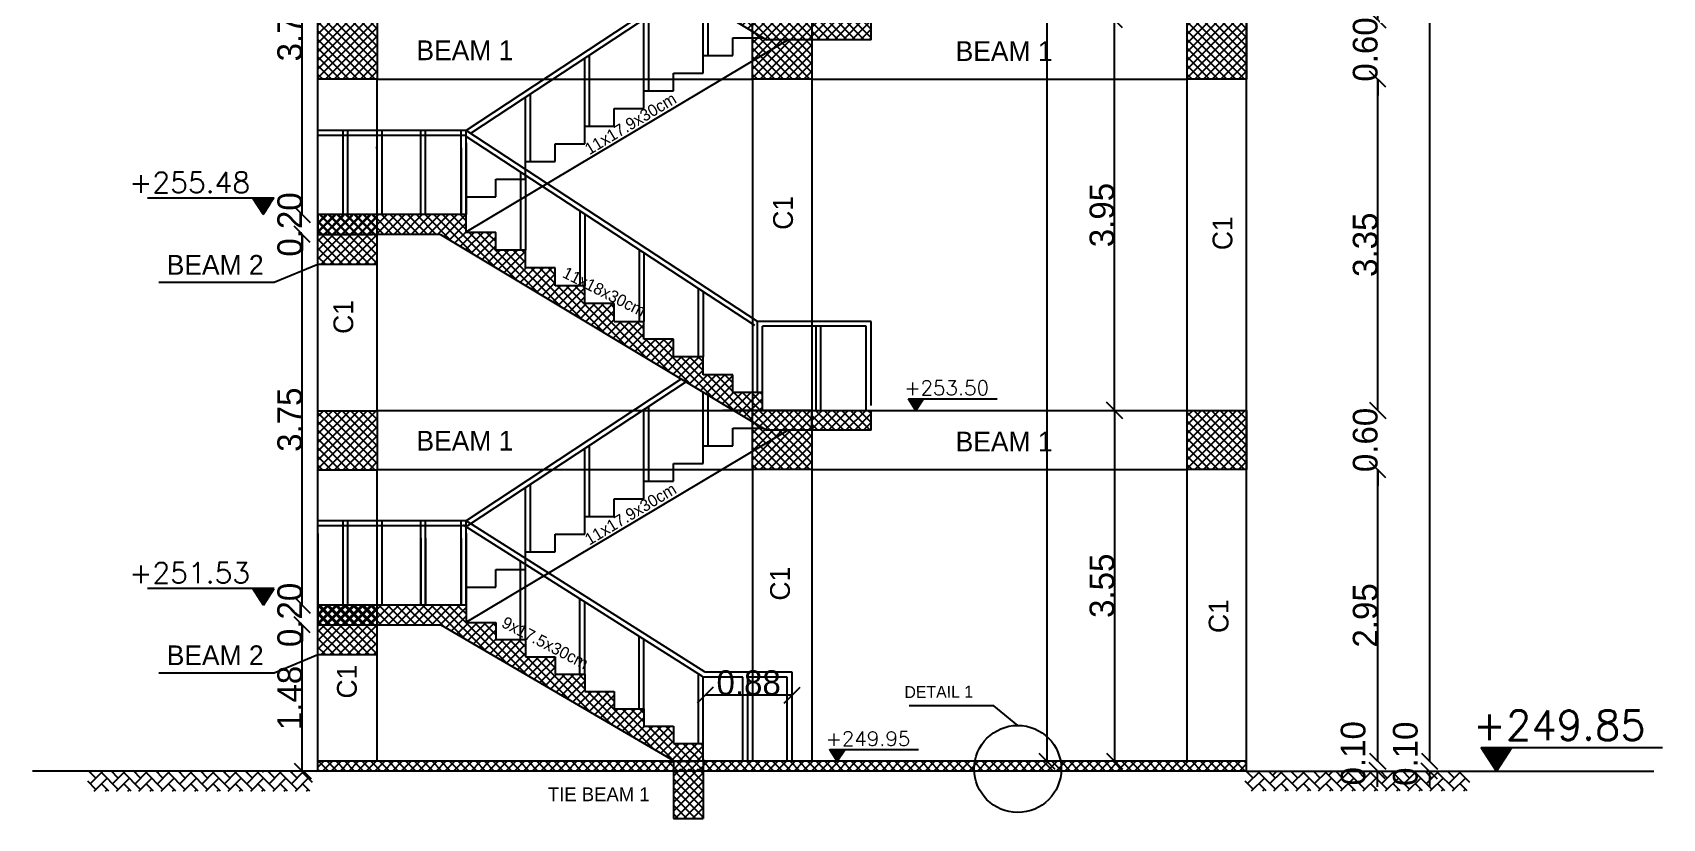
# Model space of a CAD drawing. Extents: x 166525 to 167198, y 178739 to 179747.
# Drawn here: x 167015.89 to 167032.38, y 179277.5 to 179285.45 of the extents above; entities that cross this region are included whole.
import ezdxf

# ---------------------------------------------------------------- set-up
doc = ezdxf.new("R2010")
doc.units = 0
doc.header["$MEASUREMENT"] = 0
doc.linetypes.add('AUSGEZOGEN', pattern=[0])
doc.linetypes.add('VONLAYER', pattern=[0])
doc.layers.get('0').update_dxf_attribs({"linetype": 'CONTINUOUS'})
doc.layers.get('DEFPOINTS').update_dxf_attribs({"linetype": 'CONTINUOUS'})
for name, color, linetype in [('3', 4, 'CONTINUOUS'), ('concret', 5, 'CONTINUOUS'), ('EBENE0', 7, 'AUSGEZOGEN'), ('HATH', 253, 'CONTINUOUS'), ('ST', 2, 'CONTINUOUS'), ('Stairs', 231, 'CONTINUOUS'), ('TEXTM', 2, 'CONTINUOUS'), ('TEXTS', 1, 'CONTINUOUS')]:
    doc.layers.add(name, color=color, linetype=linetype)
doc.layers.add('LAND CORNERS', color=255, linetype='CONTINUOUS', lineweight=25)
doc.styles.add('ROMANS', font='romans.shx')
doc.dimstyles.new('mais 1-100 plan', dxfattribs={"dimtxt": 0.25, "dimasz": 0.1635, "dimexe": 0.18, "dimexo": 0.0625, "dimgap": 0, "dimtad": 1, "dimzin": 0, "dimdsep": 46, "dimtxsty": 'Standard', "dimblk": 'OBLIQUE', "dimcen": 0, "dimse1": 1, "dimse2": 1, "dimclrd": 8, "dimclrt": 4, "dimadec": 0, "dimazin": 0, "dimtfac": 1, "dimtix": 1, "dimtofl": 0, "dimtmove": 0, "dimatfit": 3, "dimldrblk": 'OBLIQUE', "dimfxl": 0.18, "dimtolj": 1, "dimtzin": 0, "dimarcsym": 0})
pattern_1 = [(45, (14883.69885, -1773.80909), (-0.044194173824, 0.044194173824), []), (135, (14883.69885, -1773.80909), (-0.044194173824, -0.044194173824), [])]

# ---------------------------------------------------------------- blocks, each defined once
blk = doc.blocks.new('_OBLIQUE')
at = {"color": 0, "linetype": 'ByBlock'}
blk.add_line((-0.5, -0.5), (0.5, 0.5), dxfattribs=at)
blk = doc.blocks.new('*D1410')
at = {"layer": 'DEFPOINTS', "color": 0, "transparency": 16777216}
for p in [(167026.885, 179281.628), (167026.837, 179278.078), (167026.885, 179278.078)]:
    blk.add_point(p, dxfattribs=at)
at = {"layer": 'LAND CORNERS', "color": 8, "lineweight": -2, "transparency": 16777216}
blk.add_line((167026.837, 179281.628), (167026.837, 179278.078), dxfattribs=at)
at = {"layer": 'LAND CORNERS', "color": 8, "lineweight": -2, "transparency": 16777216, "xscale": 0.1635000000000001, "yscale": 0.1635000000000001, "zscale": 0.1635000000000001}
for p, rotation in [((167026.837, 179281.628), 90), ((167026.837, 179278.078), 270)]:
    blk.add_blockref('_OBLIQUE', p, dxfattribs=dict(at, rotation=rotation))
at = {"layer": 'LAND CORNERS', "color": 4, "transparency": 16777216, "insert": (167026.712, 179279.853), "char_height": 0.25, "attachment_point": 5, "rotation": 90}
blk.add_mtext('\\A1;3.55', dxfattribs=at)
blk = doc.blocks.new('*D1411')
at = {"layer": 'DEFPOINTS', "color": 0, "transparency": 16777216}
for p in [(167026.837, 179285.578), (167026.837, 179285.578), (167026.837, 179281.628)]:
    blk.add_point(p, dxfattribs=at)
at = {"layer": 'LAND CORNERS', "color": 8, "lineweight": -2, "transparency": 16777216}
blk.add_line((167026.837, 179281.628), (167026.837, 179285.578), dxfattribs=at)
at = {"layer": 'LAND CORNERS', "color": 8, "lineweight": -2, "transparency": 16777216, "xscale": 0.1635000000000001, "yscale": 0.1635000000000001, "zscale": 0.1635000000000001}
for p, rotation in [((167026.837, 179285.578), 90), ((167026.837, 179281.628), 270)]:
    blk.add_blockref('_OBLIQUE', p, dxfattribs=dict(at, rotation=rotation))
at = {"layer": 'LAND CORNERS', "color": 4, "transparency": 16777216, "insert": (167026.712, 179283.603), "char_height": 0.25, "attachment_point": 5, "rotation": 90}
blk.add_mtext('\\A1;3.95', dxfattribs=at)
blk = doc.blocks.new('*D1415')
at = {"layer": 'DEFPOINTS', "color": 0, "transparency": 16777216}
for p in [(167026.186, 179297.328), (167026.153, 179278.078), (167026.186, 179278.078)]:
    blk.add_point(p, dxfattribs=at)
at = {"layer": 'LAND CORNERS', "color": 8, "lineweight": -2, "transparency": 16777216}
blk.add_line((167026.153, 179297.328), (167026.153, 179278.078), dxfattribs=at)
at = {"layer": 'LAND CORNERS', "color": 8, "lineweight": -2, "transparency": 16777216, "xscale": 0.1635000000000001, "yscale": 0.1635000000000001, "zscale": 0.1635000000000001}
for p, rotation in [((167026.153, 179297.328), 90), ((167026.153, 179278.078), 270)]:
    blk.add_blockref('_OBLIQUE', p, dxfattribs=dict(at, rotation=rotation))
at = {"layer": 'LAND CORNERS', "color": 4, "transparency": 16777216, "insert": (167026.028, 179287.703), "char_height": 0.25, "attachment_point": 5, "rotation": 90}
blk.add_mtext('\\A1;19.25', dxfattribs=at)
blk = doc.blocks.new('*D1416')
at = {"layer": 'DEFPOINTS', "color": 0, "transparency": 16777216}
for p in [(167028.491, 179281.028), (167029.502, 179281.028), (167028.491, 179278.078)]:
    blk.add_point(p, dxfattribs=at)
at = {"layer": 'LAND CORNERS', "color": 8, "lineweight": -2, "transparency": 16777216}
blk.add_line((167029.502, 179278.078), (167029.502, 179281.028), dxfattribs=at)
at = {"layer": 'LAND CORNERS', "color": 8, "lineweight": -2, "transparency": 16777216, "xscale": 0.1635000000000001, "yscale": 0.1635000000000001, "zscale": 0.1635000000000001}
for p, rotation in [((167029.502, 179281.028), 90), ((167029.502, 179278.078), 270)]:
    blk.add_blockref('_OBLIQUE', p, dxfattribs=dict(at, rotation=rotation))
at = {"layer": 'LAND CORNERS', "color": 4, "transparency": 16777216, "insert": (167029.377, 179279.553), "char_height": 0.25, "attachment_point": 5, "rotation": 90}
blk.add_mtext('\\A1;2.95', dxfattribs=at)
blk = doc.blocks.new('*D1417')
at = {"layer": 'DEFPOINTS', "color": 0, "transparency": 16777216}
for p in [(167028.491, 179281.628), (167029.502, 179281.628), (167028.491, 179281.028)]:
    blk.add_point(p, dxfattribs=at)
at = {"layer": 'LAND CORNERS', "color": 8, "lineweight": -2, "transparency": 16777216}
for p, q in [((167029.502, 179281.628), (167029.502, 179281.791)), ((167029.502, 179281.028), (167029.502, 179280.864))]:
    blk.add_line(p, q, dxfattribs=at)
at = {"layer": 'LAND CORNERS', "color": 8, "lineweight": -2, "transparency": 16777216, "xscale": 0.1635000000000001, "yscale": 0.1635000000000001, "zscale": 0.1635000000000001}
for p, rotation in [((167029.502, 179281.628), 270), ((167029.502, 179281.028), 90)]:
    blk.add_blockref('_OBLIQUE', p, dxfattribs=dict(at, rotation=rotation))
at = {"layer": 'LAND CORNERS', "color": 4, "transparency": 16777216, "insert": (167029.377, 179281.328), "char_height": 0.25, "attachment_point": 5, "rotation": 90}
blk.add_mtext('\\A1;0.60', dxfattribs=at)
blk = doc.blocks.new('*D1418')
at = {"layer": 'DEFPOINTS', "color": 0, "transparency": 16777216}
for p in [(167028.491, 179284.978), (167029.502, 179284.978), (167028.491, 179281.628)]:
    blk.add_point(p, dxfattribs=at)
at = {"layer": 'LAND CORNERS', "color": 8, "lineweight": -2, "transparency": 16777216}
blk.add_line((167029.502, 179281.628), (167029.502, 179284.978), dxfattribs=at)
at = {"layer": 'LAND CORNERS', "color": 8, "lineweight": -2, "transparency": 16777216, "xscale": 0.1635000000000001, "yscale": 0.1635000000000001, "zscale": 0.1635000000000001}
for p, rotation in [((167029.502, 179284.978), 90), ((167029.502, 179281.628), 270)]:
    blk.add_blockref('_OBLIQUE', p, dxfattribs=dict(at, rotation=rotation))
at = {"layer": 'LAND CORNERS', "color": 4, "transparency": 16777216, "insert": (167029.377, 179283.303), "char_height": 0.25, "attachment_point": 5, "rotation": 90}
blk.add_mtext('\\A1;3.35', dxfattribs=at)
blk = doc.blocks.new('*D1419')
at = {"layer": 'DEFPOINTS', "color": 0, "transparency": 16777216}
for p in [(167028.491, 179285.578), (167029.502, 179285.578), (167028.491, 179284.978)]:
    blk.add_point(p, dxfattribs=at)
at = {"layer": 'LAND CORNERS', "color": 8, "lineweight": -2, "transparency": 16777216}
for p, q in [((167029.502, 179285.578), (167029.502, 179285.741)), ((167029.502, 179284.978), (167029.502, 179284.814))]:
    blk.add_line(p, q, dxfattribs=at)
at = {"layer": 'LAND CORNERS', "color": 8, "lineweight": -2, "transparency": 16777216, "xscale": 0.1635000000000001, "yscale": 0.1635000000000001, "zscale": 0.1635000000000001}
for p, rotation in [((167029.502, 179285.578), 270), ((167029.502, 179284.978), 90)]:
    blk.add_blockref('_OBLIQUE', p, dxfattribs=dict(at, rotation=rotation))
at = {"layer": 'LAND CORNERS', "color": 4, "transparency": 16777216, "insert": (167029.377, 179285.278), "char_height": 0.25, "attachment_point": 5, "rotation": 90}
blk.add_mtext('\\A1;0.60', dxfattribs=at)
blk = doc.blocks.new('*D1426')
at = {"layer": 'DEFPOINTS', "color": 0, "transparency": 16777216}
for p in [(167029.472, 179303.641), (167029.502, 179278.078), (167030.026, 179278.078)]:
    blk.add_point(p, dxfattribs=at)
at = {"layer": 'LAND CORNERS', "color": 8, "lineweight": -2, "transparency": 16777216}
blk.add_line((167030.026, 179303.641), (167030.026, 179278.078), dxfattribs=at)
at = {"layer": 'LAND CORNERS', "color": 8, "lineweight": -2, "transparency": 16777216, "xscale": 0.1635000000000001, "yscale": 0.1635000000000001, "zscale": 0.1635000000000001}
for p, rotation in [((167030.026, 179303.641), 90), ((167030.026, 179278.078), 270)]:
    blk.add_blockref('_OBLIQUE', p, dxfattribs=dict(at, rotation=rotation))
at = {"layer": 'LAND CORNERS', "color": 4, "transparency": 16777216, "insert": (167029.901, 179290.859), "char_height": 0.25, "attachment_point": 5, "rotation": 90}
blk.add_mtext('\\A1;25.56', dxfattribs=at)
blk = doc.blocks.new('*D1427')
at = {"layer": 'DEFPOINTS', "color": 0, "transparency": 16777216}
for p in [(167018.615, 179279.458), (167018.769, 179279.458), (167018.769, 179277.978)]:
    blk.add_point(p, dxfattribs=at)
at = {"layer": 'LAND CORNERS', "color": 8, "lineweight": -2, "transparency": 16777216}
blk.add_line((167018.615, 179277.978), (167018.615, 179279.458), dxfattribs=at)
at = {"layer": 'LAND CORNERS', "color": 8, "lineweight": -2, "transparency": 16777216, "xscale": 0.1635000000000001, "yscale": 0.1635000000000001, "zscale": 0.1635000000000001}
for p, rotation in [((167018.615, 179279.458), 90), ((167018.615, 179277.978), 270)]:
    blk.add_blockref('_OBLIQUE', p, dxfattribs=dict(at, rotation=rotation))
at = {"layer": 'LAND CORNERS', "color": 4, "transparency": 16777216, "insert": (167018.49, 179278.718), "char_height": 0.25, "attachment_point": 5, "rotation": 90}
blk.add_mtext('\\A1;1.48', dxfattribs=at)
blk = doc.blocks.new('*D1428')
at = {"layer": 'DEFPOINTS', "color": 0, "transparency": 16777216}
for p in [(167018.615, 179279.658), (167018.774, 179279.658), (167018.774, 179279.458)]:
    blk.add_point(p, dxfattribs=at)
at = {"layer": 'LAND CORNERS', "color": 8, "lineweight": -2, "transparency": 16777216}
for p, q in [((167018.615, 179279.658), (167018.615, 179279.821)), ((167018.615, 179279.458), (167018.615, 179279.294))]:
    blk.add_line(p, q, dxfattribs=at)
at = {"layer": 'LAND CORNERS', "color": 8, "lineweight": -2, "transparency": 16777216, "xscale": 0.1635000000000001, "yscale": 0.1635000000000001, "zscale": 0.1635000000000001}
for p, rotation in [((167018.615, 179279.658), 270), ((167018.615, 179279.458), 90)]:
    blk.add_blockref('_OBLIQUE', p, dxfattribs=dict(at, rotation=rotation))
at = {"layer": 'LAND CORNERS', "color": 4, "transparency": 16777216, "insert": (167018.49, 179279.558), "char_height": 0.25, "attachment_point": 5, "rotation": 90}
blk.add_mtext('\\A1;0.20', dxfattribs=at)
blk = doc.blocks.new('*D1429')
at = {"layer": 'DEFPOINTS', "color": 0, "transparency": 16777216}
for p in [(167018.615, 179283.408), (167018.774, 179283.408), (167018.774, 179279.658)]:
    blk.add_point(p, dxfattribs=at)
at = {"layer": 'LAND CORNERS', "color": 8, "lineweight": -2, "transparency": 16777216}
blk.add_line((167018.615, 179279.658), (167018.615, 179283.408), dxfattribs=at)
at = {"layer": 'LAND CORNERS', "color": 8, "lineweight": -2, "transparency": 16777216, "xscale": 0.1635000000000001, "yscale": 0.1635000000000001, "zscale": 0.1635000000000001}
for p, rotation in [((167018.615, 179283.408), 90), ((167018.615, 179279.658), 270)]:
    blk.add_blockref('_OBLIQUE', p, dxfattribs=dict(at, rotation=rotation))
at = {"layer": 'LAND CORNERS', "color": 4, "transparency": 16777216, "insert": (167018.49, 179281.533), "char_height": 0.25, "attachment_point": 5, "rotation": 90}
blk.add_mtext('\\A1;3.75', dxfattribs=at)
blk = doc.blocks.new('*D1430')
at = {"layer": 'DEFPOINTS', "color": 0, "transparency": 16777216}
for p in [(167018.615, 179283.608), (167018.774, 179283.608), (167018.774, 179283.408)]:
    blk.add_point(p, dxfattribs=at)
at = {"layer": 'LAND CORNERS', "color": 8, "lineweight": -2, "transparency": 16777216}
for p, q in [((167018.615, 179283.608), (167018.615, 179283.771)), ((167018.615, 179283.408), (167018.615, 179283.244))]:
    blk.add_line(p, q, dxfattribs=at)
at = {"layer": 'LAND CORNERS', "color": 8, "lineweight": -2, "transparency": 16777216, "xscale": 0.1635000000000001, "yscale": 0.1635000000000001, "zscale": 0.1635000000000001}
for p, rotation in [((167018.615, 179283.608), 270), ((167018.615, 179283.408), 90)]:
    blk.add_blockref('_OBLIQUE', p, dxfattribs=dict(at, rotation=rotation))
at = {"layer": 'LAND CORNERS', "color": 4, "transparency": 16777216, "insert": (167018.49, 179283.508), "char_height": 0.25, "attachment_point": 5, "rotation": 90}
blk.add_mtext('\\A1;0.20', dxfattribs=at)
blk = doc.blocks.new('*D1431')
at = {"layer": 'DEFPOINTS', "color": 0, "transparency": 16777216}
for p in [(167018.615, 179287.358), (167018.774, 179287.358), (167018.774, 179283.608)]:
    blk.add_point(p, dxfattribs=at)
at = {"layer": 'LAND CORNERS', "color": 8, "lineweight": -2, "transparency": 16777216}
blk.add_line((167018.615, 179283.608), (167018.615, 179287.358), dxfattribs=at)
at = {"layer": 'LAND CORNERS', "color": 8, "lineweight": -2, "transparency": 16777216, "xscale": 0.1635000000000001, "yscale": 0.1635000000000001, "zscale": 0.1635000000000001}
for p, rotation in [((167018.615, 179287.358), 90), ((167018.615, 179283.608), 270)]:
    blk.add_blockref('_OBLIQUE', p, dxfattribs=dict(at, rotation=rotation))
at = {"layer": 'LAND CORNERS', "color": 4, "transparency": 16777216, "insert": (167018.49, 179285.483), "char_height": 0.25, "attachment_point": 5, "rotation": 90}
blk.add_mtext('\\A1;3.75', dxfattribs=at)
blk = doc.blocks.new('*D1441')
at = {"layer": 'DEFPOINTS', "color": 0, "transparency": 16777216}
for p in [(167022.693, 179278.746), (167022.693, 179278.59), (167023.574, 179278.59)]:
    blk.add_point(p, dxfattribs=at)
at = {"layer": 'LAND CORNERS', "color": 8, "lineweight": -2, "transparency": 16777216}
blk.add_line((167023.574, 179278.746), (167022.693, 179278.746), dxfattribs=at)
at = {"layer": 'LAND CORNERS', "color": 8, "lineweight": -2, "transparency": 16777216, "xscale": 0.1635000000000001, "yscale": 0.1635000000000001, "zscale": 0.1635000000000001, "rotation": 180}
blk.add_blockref('_OBLIQUE', (167022.693, 179278.746), dxfattribs=at)
at = {"layer": 'LAND CORNERS', "color": 8, "lineweight": -2, "transparency": 16777216, "xscale": 0.1635000000000001, "yscale": 0.1635000000000001, "zscale": 0.1635000000000001}
blk.add_blockref('_OBLIQUE', (167023.574, 179278.746), dxfattribs=at)
at = {"layer": 'LAND CORNERS', "color": 4, "transparency": 16777216, "insert": (167023.134, 179278.871), "char_height": 0.25, "attachment_point": 5}
blk.add_mtext('\\A1;0.88', dxfattribs=at)

msp = doc.modelspace()

# ---------------------------------------------------------------- hatches: boundary and pattern name
at = {"linetype": 'Continuous'}
h = msp.add_hatch(dxfattribs=at)
h.set_pattern_fill('AR-HBONE', color=8, scale=0.02, style=0)
h.set_pattern_definition([(45, (-1653.727454, -115.5936), (0, 0.11313708499), [0.24, -0.08]), (135, (-1653.670886, -115.53703), (0, 0.11313708499), [0.24, -0.08])])
h.paths.add_polyline_path([(167018.72048, 179277.9758), (167016.44401, 179277.9758), (167016.44401, 179277.7758), (167018.72048, 179277.7758)])
h = msp.add_hatch(dxfattribs=at)
h.set_pattern_fill('AR-HBONE', color=8, scale=0.02, style=0)
h.set_pattern_definition([(45, (-1642.012035, -115.59177), (0, 0.11313708499), [0.24, -0.08]), (135, (-1641.95547, -115.5352), (0, 0.11313708499), [0.24, -0.08])])
h.paths.add_polyline_path([(167030.4359, 179277.97763), (167028.15942, 179277.97763), (167028.15942, 179277.77763), (167030.4359, 179277.77763)])
at = {"layer": 'HATH'}
h = msp.add_hatch(dxfattribs=at)
h.set_pattern_fill('ANSI37', color=256, scale=0.5, style=0)
h.set_pattern_definition([(45, (15352.44454, 20286.42512), (-0.044194173824, 0.044194173824), []), (135, (15352.44454, 20286.42512), (-0.044194173824, -0.044194173824), [])])
h.paths.add_polyline_path([(167024.37421, 179281.42768), (167024.37421, 179281.62768), (167023.77421, 179281.62768), (167023.77421, 179281.42768)])
h.paths.add_polyline_path([(167023.77421, 179285.57768), (167023.77421, 179285.37668), (167024.37421, 179285.37668), (167024.37421, 179285.57768)])
h.paths.add_polyline_path([(167023.77421, 179289.52768), (167023.77421, 179289.32568), (167024.37421, 179289.32568), (167024.37421, 179289.52768)])
h.paths.add_polyline_path([(167023.77421, 179293.47768), (167023.77421, 179293.27468), (167024.37421, 179293.27468), (167024.37421, 179293.47768)])
h = msp.add_hatch(dxfattribs=at)
h.set_pattern_fill('ANSI37', color=256, scale=0.5, style=0)
h.set_pattern_definition(pattern_1)
h.paths.add_polyline_path([(167023.27421, 179281.80768), (167022.97421, 179281.80768), (167022.97421, 179281.98768), (167022.67421, 179281.98768), (167022.67421, 179282.16768), (167022.37421, 179282.16768), (167022.37421, 179282.34768), (167022.07421, 179282.34768), (167022.07421, 179282.52768), (167021.77421, 179282.52768), (167021.77421, 179282.70768), (167021.47421, 179282.70768), (167021.47421, 179282.88768), (167021.17421, 179282.88768), (167021.17421, 179283.06768), (167020.87421, 179283.06768), (167020.87421, 179283.24768), (167020.57421, 179283.24768), (167020.57421, 179283.42768), (167020.27421, 179283.42768), (167020.27421, 179283.60768), (167019.37421, 179283.60768), (167019.37421, 179283.40768), (167020.016, 179283.40768), (167022.98267, 179281.62768), (167023.27421, 179281.62768)])
h.paths.add_polyline_path([(167019.37421, 179283.60768), (167018.77421, 179283.60768), (167018.77421, 179283.40768), (167019.37421, 179283.40768)])
h.paths.add_polyline_path([(167022.97421, 179285.93668), (167022.67421, 179285.93668), (167022.67421, 179286.11668), (167022.37421, 179286.11668), (167022.37421, 179286.29668), (167022.07421, 179286.29668), (167022.07421, 179286.47668), (167021.77421, 179286.47668), (167021.77421, 179286.65668), (167021.47421, 179286.65668), (167021.47421, 179286.83668), (167021.17421, 179286.83668), (167021.17421, 179287.01668), (167020.87421, 179287.01668), (167020.87421, 179287.19668), (167020.57421, 179287.19668), (167020.57421, 179287.37668), (167020.27421, 179287.37668), (167020.27421, 179287.55668), (167019.37421, 179287.55668), (167019.37421, 179287.35668), (167020.016, 179287.35668), (167022.981, 179285.57768), (167023.27421, 179285.57768), (167023.27421, 179285.75668), (167022.97421, 179285.75668)])
h.paths.add_polyline_path([(167021.19809, 179282.96588), (167022.16322, 179282.48119), (167022.244, 179282.64204), (167021.27887, 179283.12673)], flags=25)
h.paths.add_polyline_path([(167023.17421, 179285.46175), (167023.17421, 179285.57768), (167022.981, 179285.57768)])
h.paths.add_polyline_path([(167023.77421, 179285.57768), (167023.77421, 179285.57443), (167024.37421, 179285.57443), (167024.37421, 179285.57768)])
h.paths.add_polyline_path([(167023.17421, 179281.51275), (167023.17421, 179281.62768), (167022.98267, 179281.62768)])
h = msp.add_hatch(dxfattribs=at)
h.set_pattern_fill('ANSI37', color=256, scale=0.5, style=0)
h.set_pattern_definition([(45, (161369.18592, 180371.65452), (-0.0441941738, 0.0441941738), []), (135, (161369.18592, 180371.65452), (-0.0441941738, -0.0441941738), [])])
h.paths.add_polyline_path([(167018.77421, 179285.57768), (167019.37421, 179285.57768), (167019.37421, 179284.97768), (167018.77421, 179284.97768)])
h = msp.add_hatch(dxfattribs=at)
h.set_pattern_fill('ANSI37', color=256, scale=0.5, style=0)
h.set_pattern_definition([(45, (161373.58592, 180371.65452), (-0.0441941738, 0.0441941738), []), (135, (161373.58592, 180371.65452), (-0.0441941738, -0.0441941738), [])])
h.paths.add_polyline_path([(167023.17421, 179285.57768), (167023.77421, 179285.57768), (167023.77421, 179284.97768), (167023.17421, 179284.97768)])
h = msp.add_hatch(dxfattribs=at)
h.set_pattern_fill('ANSI37', color=256, scale=0.5, style=0)
h.set_pattern_definition([(45, (161377.98592, 180371.65452), (-0.0441941738, 0.0441941738), []), (135, (161377.98592, 180371.65452), (-0.0441941738, -0.0441941738), [])])
h.paths.add_polyline_path([(167027.57421, 179285.57768), (167028.17421, 179285.57768), (167028.17421, 179284.97768), (167027.57421, 179284.97768)])
h = msp.add_hatch(dxfattribs=at)
h.set_pattern_fill('ANSI37', color=256, scale=0.5, style=0)
h.set_pattern_definition([(45, (162059.667906, 180031.55524), (-0.0441941738, 0.0441941738), []), (135, (162059.667906, 180031.55524), (-0.0441941738, -0.0441941738), [])])
h.paths.add_polyline_path([(167019.37421, 179283.60268), (167018.77421, 179283.60268), (167018.77421, 179283.10268), (167019.37421, 179283.10268)])
h = msp.add_hatch(dxfattribs=at)
h.set_pattern_fill('ANSI37', color=256, scale=0.5, style=0)
h.set_pattern_definition([(45, (161369.18592, 180367.700825), (-0.0441941738, 0.0441941738), []), (135, (161369.18592, 180367.700825), (-0.0441941738, -0.0441941738), [])])
h.paths.add_polyline_path([(167018.77421, 179281.62398), (167019.37421, 179281.62398), (167019.37421, 179281.02398), (167018.77421, 179281.02398)])
h = msp.add_hatch(dxfattribs=at)
h.set_pattern_fill('ANSI37', color=256, scale=0.5, style=0)
h.set_pattern_definition([(45, (161373.58592, 180367.70452), (-0.0441941738, 0.0441941738), []), (135, (161373.58592, 180367.70452), (-0.0441941738, -0.0441941738), [])])
h.paths.add_polyline_path([(167023.17421, 179281.62768), (167023.77421, 179281.62768), (167023.77421, 179281.02768), (167023.17421, 179281.02768)])
h = msp.add_hatch(dxfattribs=at)
h.set_pattern_fill('ANSI37', color=256, scale=0.5, style=0)
h.set_pattern_definition([(45, (161377.98592, 180367.70452), (-0.0441941738, 0.0441941738), []), (135, (161377.98592, 180367.70452), (-0.0441941738, -0.0441941738), [])])
h.paths.add_polyline_path([(167027.57421, 179281.62768), (167028.17421, 179281.62768), (167028.17421, 179281.02768), (167027.57421, 179281.02768)])
h = msp.add_hatch(dxfattribs=at)
h.set_pattern_fill('ANSI37', color=256, scale=0.5, style=0)
h.set_pattern_definition(pattern_1)
h.paths.add_polyline_path([(167022.07421, 179278.43268), (167022.07421, 179278.60768), (167021.77421, 179278.60768), (167021.77421, 179278.78268), (167021.47421, 179278.78268), (167021.47421, 179278.95768), (167021.17421, 179278.95768), (167021.17421, 179279.13268), (167020.87421, 179279.13268), (167020.87421, 179279.30768), (167020.57421, 179279.30768), (167020.57421, 179279.48268), (167020.27421, 179279.48268), (167020.27421, 179279.65768), (167019.57421, 179279.65768), (167019.37421, 179279.65768), (167019.37421, 179279.45768), (167020.01938, 179279.45768), (167022.38509, 179278.07768), (167022.67421, 179278.07768), (167022.67421, 179278.25768), (167022.37421, 179278.25768), (167022.37421, 179278.43268)])
h.paths.add_polyline_path([(167019.37421, 179279.45768), (167019.37421, 179279.65768), (167018.77421, 179279.65768), (167018.77421, 179279.45768)])
h = msp.add_hatch(dxfattribs=at)
h.set_pattern_fill('ANSI37', color=256, scale=0.5, style=0)
h.set_pattern_definition([(45, (162059.667906, 180027.60524), (-0.0441941738, 0.0441941738), []), (135, (162059.667906, 180027.60524), (-0.0441941738, -0.0441941738), [])])
h.paths.add_polyline_path([(167019.37421, 179279.65268), (167018.77421, 179279.65268), (167018.77421, 179279.15268), (167019.37421, 179279.15268)])
h = msp.add_hatch(dxfattribs=at)
h.set_pattern_fill('ANSI37', color=256, scale=0.5, style=0)
h.set_pattern_definition([(45, (15266.97349, 20277.40191), (-0.044194173824, 0.044194173824), []), (135, (15266.97349, 20277.40191), (-0.044194173824, -0.044194173824), [])])
h.paths.add_polyline_path([(167028.17421, 179278.07768), (167018.77421, 179278.07768), (167018.77421, 179277.97768), (167028.17421, 179277.97768)])
at = {"layer": 'HATH', "linetype": 'Continuous'}
h = msp.add_hatch(dxfattribs=at)
h.set_pattern_fill('ANSI37', color=256, scale=0.5, style=0)
h.set_pattern_definition([(45, (398.74702, -113.84042), (-0.044194173824, 0.044194173824), []), (135, (398.74702, -113.84042), (-0.044194173824, -0.044194173824), [])])
h.paths.add_polyline_path([(167022.37421, 179277.49968), (167022.67421, 179277.49968), (167022.67421, 179277.99968), (167022.37421, 179277.99968)])
at = {"layer": 'TEXTS'}
h = msp.add_hatch(dxfattribs=at)
h.set_pattern_fill('ANSI31', color=0, scale=0.021)
h.set_pattern_definition([(45, (60811.789008, 67876.4216587), (-0.001856155300615, 0.001856155300615), [])])
h.paths.add_polyline_path([(167018.11319, 179283.77429), (167018.33035, 179283.77568), (167018.2227, 179283.60768)])
h = msp.add_hatch(dxfattribs=at)
h.set_pattern_fill('ANSI31', color=0, scale=0.0147)
h.set_pattern_definition([(45, (92660.5986413, 101296.5974648), (-0.00129930871043, 0.00129930871043), [])])
h.paths.add_polyline_path([(167024.90363, 179281.74431), (167024.75162, 179281.74528), (167024.82697, 179281.62768)])
h = msp.add_hatch(dxfattribs=at)
h.set_pattern_fill('ANSI31', color=0, scale=0.021)
h.set_pattern_definition([(45, (60811.789008, 67872.4716587), (-0.001856155300615, 0.001856155300615), [])])
h.paths.add_polyline_path([(167018.11319, 179279.82429), (167018.33035, 179279.82568), (167018.2227, 179279.65768)])
h = msp.add_hatch(dxfattribs=at)
h.set_pattern_fill('ANSI31', color=0, scale=0.03)
h.set_pattern_definition([(45, (15266.973491, 20124.854793), (-0.00265165042945, 0.00265165042945), [])])
h.paths.add_polyline_path([(167030.86123, 179278.2157), (167030.551, 179278.21768), (167030.70478, 179277.97768)])
h = msp.add_hatch(dxfattribs=at)
h.set_pattern_fill('ANSI31', color=0, scale=0.0147)
h.set_pattern_definition([(45, (92659.802359, 101293.0474648), (-0.00129930871043, 0.00129930871043), [])])
h.paths.add_polyline_path([(167024.10735, 179278.19431), (167023.95534, 179278.19528), (167024.03069, 179278.07768)])

# ---------------------------------------------------------------- linework, layer by layer
at = {"color": 8, "linetype": 'Continuous'}
for p, q in [((167018.77421, 179283.10268), (167018.33129, 179282.91952)), ((167018.33129, 179282.91952), (167017.16275, 179282.91952)), ((167018.77421, 179279.15268), (167018.33129, 179278.96952)), ((167018.33129, 179278.96952), (167017.16275, 179278.96952)), ((167025.61652, 179278.63745), (167024.75772, 179278.63745)), ((167025.8583, 179278.4402), (167025.61652, 179278.63745))]:
    msp.add_line(p, q, dxfattribs=at)
at = {"color": 2, "linetype": 'Continuous'}
for p, q in [((167022.37421, 179278.08815), (167022.37421, 179277.49968)), ((167022.67421, 179278.09968), (167022.67421, 179277.49968)), ((167022.37421, 179277.49968), (167022.67421, 179277.49968))]:
    msp.add_line(p, q, dxfattribs=at)
msp.add_circle((167025.8583, 179277.99968), 0.44052, dxfattribs=at)
at = {"layer": 'concret'}
for p, q in [((167019.37421, 179283.10268), (167018.77421, 179283.10268)), ((167019.37421, 179279.15268), (167018.77421, 179279.15268))]:
    msp.add_line(p, q, dxfattribs=at)
for points in [[(167018.77421, 179285.57768), (167019.37421, 179285.57768), (167019.37421, 179284.97768), (167018.77421, 179284.97768)], [(167023.17421, 179285.57768), (167023.77421, 179285.57768), (167023.77421, 179284.97768), (167023.17421, 179284.97768)], [(167027.57421, 179285.57768), (167028.17421, 179285.57768), (167028.17421, 179284.97768), (167027.57421, 179284.97768)], [(167018.77421, 179281.62398), (167019.37421, 179281.62398), (167019.37421, 179281.02398), (167018.77421, 179281.02398)], [(167023.17421, 179281.62768), (167023.77421, 179281.62768), (167023.77421, 179281.02768), (167023.17421, 179281.02768)], [(167027.57421, 179281.62768), (167028.17421, 179281.62768), (167028.17421, 179281.02768), (167027.57421, 179281.02768)]]:
    msp.add_lwpolyline(points, close=True, dxfattribs=at)
at = {"layer": 'EBENE0', "color": 3, "linetype": 'AUSGEZOGEN'}
for p, q in [((167018.77421, 179281.62768), (167018.77421, 179297.02768)), ((167018.77421, 179281.62768), (167018.77421, 179297.02768)), ((167028.17421, 179278.07768), (167028.17421, 179297.02443)), ((167019.37421, 179283.60268), (167019.37421, 179284.97768)), ((167019.37421, 179284.97768), (167023.17421, 179284.97768)), ((167019.37421, 179283.40268), (167019.37421, 179284.97768)), ((167019.37421, 179284.97768), (167023.17421, 179284.97768)), ((167023.17421, 179284.97768), (167023.17421, 179281.62768)), ((167023.17421, 179284.97768), (167023.17421, 179281.62768)), ((167023.77421, 179284.97768), (167027.57421, 179284.97768)), ((167023.77421, 179284.97768), (167023.77421, 179281.62768)), ((167023.77421, 179284.97768), (167027.57421, 179284.97768)), ((167023.77421, 179284.97768), (167023.77421, 179281.62768)), ((167027.57421, 179281.62768), (167027.57421, 179284.97768)), ((167027.57421, 179281.62768), (167027.57421, 179284.97768)), ((167028.17421, 179278.07768), (167028.17421, 179284.50813)), ((167028.17421, 179277.97768), (167028.17421, 179284.50813)), ((167019.37421, 179281.62768), (167019.37421, 179283.40268)), ((167019.37421, 179281.62768), (167019.37421, 179283.40268)), ((167019.37421, 179281.62768), (167019.37421, 179283.17768)), ((167019.37421, 179281.62768), (167019.37421, 179283.17768)), ((167018.77421, 179277.97768), (167018.77421, 179281.62768)), ((167018.77421, 179277.97768), (167018.77421, 179281.62768)), ((167019.37421, 179281.62768), (167023.17421, 179281.62768)), ((167019.37421, 179281.62768), (167023.17421, 179281.62768)), ((167023.77421, 179281.62768), (167027.57421, 179281.62768)), ((167023.77421, 179281.62768), (167027.57421, 179281.62768)), ((167019.37421, 179279.82768), (167019.37421, 179281.02768)), ((167019.37421, 179281.02768), (167023.17421, 179281.02768)), ((167019.37421, 179278.07768), (167019.37421, 179281.02768)), ((167019.37421, 179281.02768), (167023.17421, 179281.02768)), ((167023.17421, 179281.02768), (167023.17421, 179278.07768)), ((167023.17421, 179281.02768), (167023.17421, 179278.07768)), ((167023.77421, 179281.02768), (167023.77421, 179278.07768)), ((167023.77421, 179281.02768), (167027.57421, 179281.02768)), ((167023.77421, 179281.02768), (167023.77421, 179278.07768)), ((167023.77421, 179281.02768), (167027.57421, 179281.02768)), ((167027.57421, 179278.07768), (167027.57421, 179281.02768)), ((167027.57421, 179278.07768), (167027.57421, 179281.02768)), ((167027.57421, 179278.07768), (167027.57421, 179280.42768)), ((167027.57421, 179278.07768), (167027.57421, 179280.42768))]:
    msp.add_line(p, q, dxfattribs=at)
at = {"layer": 'EBENE0', "color": 1, "linetype": 'AUSGEZOGEN'}
for p, q in [((167028.17421, 179278.07768), (167018.77421, 179278.07768)), ((167017.6097, 179277.97768), (167015.88536, 179277.97768)), ((167017.6097, 179277.97768), (167015.88536, 179277.97768)), ((167018.77421, 179277.97768), (167016.28773, 179277.97768)), ((167018.77421, 179277.97768), (167016.28773, 179277.97768)), ((167017.93099, 179277.96686), (167017.9418, 179277.97768)), ((167017.93099, 179277.96686), (167017.9418, 179277.97768)), ((167018.21383, 179277.96686), (167018.22464, 179277.97768)), ((167018.21383, 179277.96686), (167018.22464, 179277.97768)), ((167018.49667, 179277.96686), (167018.50749, 179277.97768)), ((167018.49667, 179277.96686), (167018.50749, 179277.97768)), ((167018.7088, 179277.89615), (167018.63809, 179277.96686)), ((167018.7088, 179277.89615), (167018.63809, 179277.96686)), ((167018.77421, 179277.97216), (167018.7687, 179277.97768)), ((167018.77421, 179277.97216), (167018.7687, 179277.97768)), ((167028.17421, 179277.97768), (167018.77421, 179277.97768)), ((167028.17421, 179277.97768), (167032.29768, 179277.97768)), ((167028.17421, 179277.97768), (167032.29768, 179277.97768)), ((167028.44066, 179277.93758), (167028.48077, 179277.97768)), ((167028.44066, 179277.93758), (167028.48077, 179277.97768)), ((167028.7235, 179277.93758), (167028.76361, 179277.97768)), ((167028.7235, 179277.93758), (167028.76361, 179277.97768)), ((167028.78421, 179277.97768), (167030.45069, 179277.97768)), ((167028.78421, 179277.97768), (167030.45069, 179277.97768)), ((167028.78421, 179277.97768), (167030.45069, 179277.97768)), ((167028.78421, 179277.97768), (167030.45069, 179277.97768)), ((167029.00635, 179277.93758), (167029.04645, 179277.97768)), ((167029.00635, 179277.93758), (167029.04645, 179277.97768))]:
    msp.add_line(p, q, dxfattribs=at)
at = {"layer": 'LAND CORNERS', "color": 8}
for p, q in [((167029.49723, 179277.98221), (167029.49723, 179277.81871)), ((167030.02553, 179277.97768), (167030.02553, 179277.81418))]:
    msp.add_line(p, q, dxfattribs=at)
at = {"layer": 'ST'}
for p, q in [((167018.77421, 179283.60768), (167018.77421, 179283.40768)), ((167018.77421, 179283.40768), (167019.32659, 179283.40768)), ((167022.87421, 179281.67768), (167022.87421, 179281.67768)), ((167023.77421, 179281.62768), (167022.87421, 179281.62768)), ((167023.77421, 179281.42768), (167023.77421, 179281.62768)), ((167024.37421, 179281.42768), (167023.316, 179281.42768)), ((167018.77421, 179279.65768), (167018.77421, 179279.45768)), ((167019.57421, 179279.65768), (167018.77421, 179279.65768)), ((167018.77421, 179279.45768), (167020.01938, 179279.45768))]:
    msp.add_line(p, q, dxfattribs=at)
at = {"layer": 'Stairs'}
for p, q in [((167022.45394, 179285.89391), (167020.27357, 179284.45886)), ((167022.50152, 179285.86537), (167020.31828, 179284.42843)), ((167022.67421, 179285.21868), (167022.67421, 179285.76175)), ((167022.72421, 179285.21868), (167022.72421, 179285.73175)), ((167022.07421, 179284.86068), (167022.07421, 179285.58413)), ((167022.12421, 179284.86068), (167022.12421, 179285.61704)), ((167021.47421, 179284.50268), (167021.47421, 179285.18923)), ((167021.52421, 179284.50268), (167021.52421, 179285.22214)), ((167020.92421, 179284.14468), (167020.92421, 179284.82724)), ((167020.87421, 179284.14468), (167020.87421, 179284.79433)), ((167020.27357, 179284.45886), (167018.77421, 179284.45886)), ((167020.27357, 179284.40886), (167018.77421, 179284.40886)), ((167019.02798, 179283.60868), (167019.02798, 179284.45868)), ((167019.07798, 179283.60868), (167019.07798, 179284.45868)), ((167019.37421, 179283.60768), (167019.37421, 179284.45768)), ((167019.42421, 179283.60768), (167019.42421, 179284.45768)), ((167019.8139, 179283.65768), (167019.8139, 179284.45768)), ((167019.8139, 179283.60768), (167019.8139, 179284.45768)), ((167019.8639, 179283.60768), (167019.8639, 179284.45768)), ((167019.8639, 179283.60768), (167019.8639, 179284.45768)), ((167020.22357, 179283.65768), (167020.22357, 179284.45768)), ((167020.22357, 179283.60768), (167020.22357, 179284.45768)), ((167023.22421, 179282.52768), (167020.27357, 179284.45768)), ((167020.27357, 179283.60768), (167020.27357, 179284.45768)), ((167020.27357, 179283.60768), (167020.27357, 179284.45768)), ((167023.19684, 179282.48584), (167020.27357, 179284.39793)), ((167020.27357, 179284.33268), (167020.27357, 179283.60768)), ((167019.37251, 179284.28268), (167019.35919, 179284.28268)), ((167020.22357, 179284.28268), (167020.22357, 179283.60768)), ((167020.82421, 179284.03776), (167020.82421, 179283.24768)), ((167020.87421, 179284.00505), (167020.87421, 179283.24768)), ((167021.42421, 179283.6453), (167021.42421, 179282.88768)), ((167021.47421, 179283.6126), (167021.47421, 179282.88768)), ((167022.02421, 179283.25285), (167022.02421, 179282.52768)), ((167022.07421, 179283.22014), (167022.07421, 179282.52768)), ((167022.62421, 179282.86039), (167022.62421, 179282.16768)), ((167022.67421, 179282.82768), (167022.67421, 179282.16768)), ((167024.37421, 179282.52768), (167023.22421, 179282.52768)), ((167023.22421, 179281.80768), (167023.22421, 179282.52768)), ((167023.92421, 179282.52768), (167023.92421, 179282.5281)), ((167023.92421, 179282.52768), (167023.92421, 179282.5281)), ((167024.37421, 179281.67768), (167024.37421, 179282.52768)), ((167023.22421, 179281.80768), (167023.22421, 179282.47768)), ((167024.32421, 179282.47768), (167023.27421, 179282.47768)), ((167023.27421, 179281.62768), (167023.27421, 179282.47768)), ((167023.27421, 179281.62768), (167023.27421, 179282.47768)), ((167023.87421, 179282.47768), (167023.47421, 179282.47768)), ((167023.81614, 179281.67768), (167023.81614, 179282.47768)), ((167023.81614, 179281.62768), (167023.81614, 179282.47768)), ((167023.86614, 179281.62768), (167023.86614, 179282.47768)), ((167023.86614, 179281.62768), (167023.86614, 179282.47768)), ((167024.32421, 179281.62768), (167024.32421, 179282.47768)), ((167022.45394, 179281.94491), (167020.27357, 179280.50986)), ((167022.50152, 179281.91637), (167020.28854, 179280.45986)), ((167022.67421, 179281.26968), (167022.67421, 179281.81275)), ((167022.72421, 179281.26968), (167022.72421, 179281.78275)), ((167023.27421, 179281.67768), (167023.27421, 179281.67768)), ((167022.07421, 179280.91168), (167022.07421, 179281.63513)), ((167022.12421, 179280.91168), (167022.12421, 179281.66804)), ((167022.87421, 179281.62768), (167022.92421, 179281.62768)), ((167023.27421, 179281.62768), (167023.32421, 179281.62768)), ((167021.47421, 179280.55368), (167021.47421, 179281.24023)), ((167021.52421, 179280.55368), (167021.52421, 179281.27314)), ((167020.87421, 179280.19568), (167020.87421, 179280.84533)), ((167020.92421, 179280.19568), (167020.92421, 179280.87824)), ((167020.27357, 179280.50986), (167018.77421, 179280.50986)), ((167020.28854, 179280.45986), (167018.77421, 179280.45986)), ((167018.77421, 179280.38268), (167018.77421, 179279.65768)), ((167019.02798, 179279.65868), (167019.02798, 179280.50868)), ((167019.07798, 179279.65868), (167019.07798, 179280.50868)), ((167019.37421, 179279.65868), (167019.37421, 179280.50868)), ((167019.42421, 179279.65868), (167019.42421, 179280.50868)), ((167019.8139, 179279.70868), (167019.8139, 179280.50868)), ((167019.8139, 179279.65868), (167019.8139, 179280.50868)), ((167019.8639, 179279.65868), (167019.8639, 179280.50868)), ((167019.8639, 179279.65868), (167019.8639, 179280.50868)), ((167020.22357, 179279.70868), (167020.22357, 179280.50868)), ((167020.22357, 179279.65868), (167020.22357, 179280.50868)), ((167022.66615, 179278.93549), (167020.24683, 179280.46643)), ((167020.27357, 179279.65868), (167020.27357, 179280.50868)), ((167020.27357, 179279.65868), (167020.27357, 179280.50868)), ((167022.69289, 179278.97774), (167020.27357, 179280.50868)), ((167020.27357, 179280.38368), (167020.27357, 179279.65868)), ((167019.8139, 179280.33368), (167019.8139, 179279.65868)), ((167019.8639, 179280.33368), (167019.8639, 179279.65868)), ((167020.22357, 179280.33368), (167020.22357, 179279.65868)), ((167020.82421, 179279.30768), (167020.82421, 179280.10106)), ((167020.87421, 179279.30768), (167020.87421, 179280.06942)), ((167021.42421, 179278.95768), (167021.42421, 179279.72138)), ((167021.47421, 179278.95768), (167021.47421, 179279.68974)), ((167022.02421, 179278.60768), (167022.02421, 179279.34171)), ((167022.07421, 179278.60768), (167022.07421, 179279.31007)), ((167022.62421, 179278.95795), (167022.62421, 179278.25768)), ((167022.67421, 179278.33774), (167022.67421, 179278.93774)), ((167022.67421, 179278.07768), (167022.67421, 179278.92774)), ((167023.07421, 179278.92774), (167022.68027, 179278.92774)), ((167023.57421, 179278.97774), (167022.69289, 179278.97774)), ((167023.07421, 179278.07774), (167023.07421, 179278.92774)), ((167023.52421, 179278.92774), (167023.12421, 179278.92774)), ((167023.12421, 179278.07774), (167023.12421, 179278.92774)), ((167023.52421, 179278.07774), (167023.52421, 179278.92774)), ((167023.57421, 179278.07774), (167023.57421, 179278.97774)), ((167022.37421, 179278.12768), (167022.37421, 179278.12768))]:
    msp.add_line(p, q, dxfattribs=at)
at = {"layer": 'Stairs', "linetype": 'VONLAYER'}
for p, q in [((167023.77421, 179281.62768), (167022.87421, 179281.62768)), ((167023.77421, 179281.62768), (167022.87421, 179281.62768)), ((167022.87421, 179281.62768), (167022.92421, 179281.62768))]:
    msp.add_line(p, q, dxfattribs=at)
at = {"layer": 'TEXTS'}
for p, q in [((167020.016, 179287.35668), (167023.316, 179285.37668)), ((167020.27421, 179283.43301), (167023.53176, 179285.37668)), ((167022.97421, 179285.21868), (167022.97421, 179285.39768)), ((167022.97421, 179285.39768), (167023.27421, 179285.39768)), ((167023.27421, 179285.39768), (167023.27421, 179285.40175)), ((167024.37421, 179285.37668), (167023.316, 179285.37668)), ((167022.67421, 179285.03968), (167022.67421, 179285.21868)), ((167022.67421, 179285.21868), (167022.97421, 179285.21868)), ((167022.37421, 179284.86068), (167022.37421, 179285.03968)), ((167022.37421, 179285.03968), (167022.67421, 179285.03968)), ((167022.07421, 179284.68168), (167022.07421, 179284.86068)), ((167022.07421, 179284.86068), (167022.37421, 179284.86068)), ((167021.77421, 179284.50268), (167021.77421, 179284.68168)), ((167021.77421, 179284.68168), (167022.07421, 179284.68168)), ((167021.47421, 179284.32368), (167021.47421, 179284.50268)), ((167021.47421, 179284.50268), (167021.77421, 179284.50268)), ((167021.17421, 179284.14468), (167021.17421, 179284.32368)), ((167021.17421, 179284.32368), (167021.47421, 179284.32368)), ((167020.87421, 179283.96568), (167020.87421, 179284.14468)), ((167020.87421, 179284.14468), (167021.17421, 179284.14468)), ((167020.57421, 179283.78668), (167020.57421, 179283.96568)), ((167020.57421, 179283.96568), (167020.87421, 179283.96568)), ((167020.27421, 179283.60768), (167020.27421, 179283.78668)), ((167020.27421, 179283.78668), (167020.57421, 179283.78668)), ((167020.27421, 179283.60768), (167018.77421, 179283.60768)), ((167020.27421, 179283.42768), (167020.27421, 179283.60768)), ((167020.016, 179283.40768), (167018.77421, 179283.40768)), ((167020.016, 179283.40768), (167023.316, 179281.42768)), ((167020.57421, 179283.42768), (167020.27421, 179283.42768)), ((167020.57421, 179283.24768), (167020.57421, 179283.42768)), ((167020.87421, 179283.24768), (167020.57421, 179283.24768)), ((167020.87421, 179283.06768), (167020.87421, 179283.24768)), ((167021.17421, 179283.06768), (167020.87421, 179283.06768)), ((167021.17421, 179282.88768), (167021.17421, 179283.06768)), ((167021.47421, 179282.88768), (167021.17421, 179282.88768)), ((167021.47421, 179282.70768), (167021.47421, 179282.88768)), ((167021.77421, 179282.70768), (167021.47421, 179282.70768)), ((167021.77421, 179282.52768), (167021.77421, 179282.70768)), ((167021.77421, 179282.52768), (167022.07421, 179282.52768)), ((167022.07421, 179282.34768), (167022.07421, 179282.52768)), ((167022.37421, 179282.34768), (167022.07421, 179282.34768)), ((167022.37421, 179282.16768), (167022.37421, 179282.34768)), ((167022.67421, 179282.16768), (167022.37421, 179282.16768)), ((167022.67421, 179281.98768), (167022.67421, 179282.16768)), ((167022.97421, 179281.98768), (167022.67421, 179281.98768)), ((167022.97421, 179281.80768), (167022.97421, 179281.98768)), ((167023.27421, 179281.80768), (167022.97421, 179281.80768)), ((167020.27421, 179279.48401), (167023.53176, 179281.42768)), ((167022.97421, 179281.26968), (167022.97421, 179281.44868)), ((167022.97421, 179281.44868), (167023.27421, 179281.44868)), ((167022.67421, 179281.09068), (167022.67421, 179281.26968)), ((167022.67421, 179281.26968), (167022.97421, 179281.26968)), ((167022.37421, 179280.91168), (167022.37421, 179281.09068)), ((167022.37421, 179281.09068), (167022.67421, 179281.09068)), ((167022.07421, 179280.73268), (167022.07421, 179280.91168)), ((167022.07421, 179280.91168), (167022.37421, 179280.91168)), ((167021.77421, 179280.55368), (167021.77421, 179280.73268)), ((167021.77421, 179280.73268), (167022.07421, 179280.73268)), ((167021.47421, 179280.37468), (167021.47421, 179280.55368)), ((167021.47421, 179280.55368), (167021.77421, 179280.55368)), ((167021.17421, 179280.19568), (167021.17421, 179280.37468)), ((167021.17421, 179280.37468), (167021.47421, 179280.37468)), ((167020.87421, 179280.01668), (167020.87421, 179280.19568)), ((167020.87421, 179280.19568), (167021.17421, 179280.19568)), ((167020.57421, 179279.83768), (167020.57421, 179280.01668)), ((167020.57421, 179280.01668), (167020.87421, 179280.01668)), ((167020.27421, 179279.83768), (167020.57421, 179279.83768)), ((167020.27421, 179279.65768), (167019.57421, 179279.65768)), ((167020.27421, 179279.65768), (167020.27421, 179279.48268)), ((167020.01938, 179279.45768), (167022.38509, 179278.07768)), ((167020.27421, 179279.48268), (167020.57421, 179279.48268)), ((167020.57421, 179279.48268), (167020.57421, 179279.30768)), ((167020.57421, 179279.30768), (167020.87421, 179279.30768)), ((167020.87421, 179279.30768), (167020.87421, 179279.13268)), ((167020.87421, 179279.13268), (167021.17421, 179279.13268)), ((167021.17421, 179279.13268), (167021.17421, 179278.95768)), ((167021.17421, 179278.95768), (167021.47421, 179278.95768)), ((167021.47421, 179278.95768), (167021.47421, 179278.78268)), ((167021.47421, 179278.78268), (167021.77421, 179278.78268)), ((167021.77421, 179278.78268), (167021.77421, 179278.60768)), ((167021.77421, 179278.60768), (167022.07421, 179278.60768)), ((167022.07421, 179278.60768), (167022.07421, 179278.43268)), ((167022.07421, 179278.43268), (167022.37421, 179278.43268)), ((167022.37421, 179278.43268), (167022.37421, 179278.25768)), ((167022.37421, 179278.25768), (167022.67421, 179278.25768)), ((167022.27421, 179278.07768), (167022.57421, 179278.07768))]:
    msp.add_line(p, q, dxfattribs=at)
at = {"layer": 'TEXTS', "color": 2}
for p, q in [((167024.37421, 179285.37668), (167024.37421, 179285.57768)), ((167024.37421, 179281.42768), (167024.37421, 179281.62768))]:
    msp.add_line(p, q, dxfattribs=at)
at = {"layer": 'TEXTS', "color": 0}
for p, q in [((167018.33035, 179283.77568), (167017.04712, 179283.77568)), ((167018.2227, 179283.60768), (167018.11319, 179283.77429)), ((167024.82697, 179281.62768), (167024.75162, 179281.74528)), ((167024.75162, 179281.74528), (167025.64988, 179281.74528)), ((167024.82697, 179281.62768), (167024.90363, 179281.74431)), ((167018.33035, 179279.82568), (167017.04712, 179279.82568)), ((167018.2227, 179279.65768), (167018.11319, 179279.82429)), ((167018.2227, 179279.65768), (167018.33035, 179279.82568)), ((167030.70478, 179277.97768), (167030.551, 179278.21768)), ((167030.551, 179278.21768), (167032.38418, 179278.21768)), ((167030.70478, 179277.97768), (167030.86123, 179278.2157)), ((167024.03069, 179278.07768), (167023.95534, 179278.19528)), ((167023.95534, 179278.19528), (167024.8536, 179278.19528)), ((167024.03069, 179278.07768), (167024.10735, 179278.19431))]:
    msp.add_line(p, q, dxfattribs=at)

# ---------------------------------------------------------------- block references
at = {"layer": 'LAND CORNERS', "color": 8, "xscale": 0.1634999999951106, "yscale": 0.1634999999951106, "zscale": 0.1634999999951106, "rotation": 90}
for p in [(167029.49723, 179277.98221), (167030.02553, 179277.97768)]:
    msp.add_blockref('_OBLIQUE', p, dxfattribs=at)

# ---------------------------------------------------------------- texts
at = {"layer": '3', "color": 7, "linetype": 'Continuous', "style": 'ROMANS'}
for s, height, p in [('+255.48', 0.21, (167016.86367, 179283.8281)), ('+253.50', 0.147, (167024.71029, 179281.78197)), ('+251.53', 0.21, (167016.86367, 179279.8781)), ('+249.85', 0.3, (167030.46665, 179278.29257)), ('+249.95', 0.147, (167023.914, 179278.23197))]:
    msp.add_text(s, height=height, dxfattribs=at).set_placement(p)
at = {"layer": 'LAND CORNERS', "color": 4, "char_height": 0.25, "attachment_point": 5, "rotation": 90}
for insert in [(167029.25457, 179278.15822), (167029.78287, 179278.15369)]:
    msp.add_mtext('\\A1;0.10', dxfattribs=dict(at, insert=insert))
at = {"layer": 'Stairs', "linetype": 'VONLAYER', "attachment_point": 9}
for s, insert, char_height in [('BEAM 1', (167020.75217, 179285.17004), 0.2), ('BEAM 1', (167026.21063, 179285.16182), 0.2), ('BEAM 2', (167018.22411, 179282.9997), 0.2), ('BEAM 1', (167020.75217, 179281.22004), 0.2), ('BEAM 1', (167026.21063, 179281.21182), 0.2), ('BEAM 2', (167018.22411, 179279.0497), 0.2), ('TIE BEAM 1', (167022.13154, 179277.67352), 0.14)]:
    msp.add_mtext(s, dxfattribs=dict(at, insert=insert, char_height=char_height))
at = {"layer": 'Stairs', "linetype": 'VONLAYER', "char_height": 0.2, "attachment_point": 9, "rotation": 90}
for insert in [(167023.58504, 179283.79608), (167028.03366, 179283.59018), (167019.13379, 179282.74302), (167023.5544, 179280.04478), (167027.99427, 179279.71668), (167019.16969, 179279.05431)]:
    msp.add_mtext('C1', dxfattribs=dict(at, insert=insert))
at = {"layer": 'TEXTM', "color": 4}
for s, rotation, p in [('11x17.9x30cm', 31.062923, (167021.52149, 179284.20703)), ('11x18x30cm', 333.334167, (167021.23836, 179282.97922)), ('11x17.9x30cm', 31.062923, (167021.52149, 179280.25803)), ('9x17.5x30cm', 332.726694, (167020.62257, 179279.4416)), ('DETAIL 1', 0.360658, (167024.71135, 179278.71749))]:
    msp.add_text(s, height=0.12, rotation=rotation, dxfattribs=at).set_placement(p)

# ---------------------------------------------------------------- dimensions: what is measured, and where the dimension line sits
at = {"layer": 'LAND CORNERS'}
dim = msp.add_linear_dim(base=(167030.02553, 179278.07768), p1=(167029.47176, 179303.64128), p2=(167029.50176, 179278.07768), angle=90, dimstyle='mais 1-100 plan', override={"dimfxlon": 1, "dimarcsym": 1}, dxfattribs=at)
dim.commit()
dim.dimension.update_dxf_attribs({"geometry": '*D1426', "text_midpoint": (167029.90053, 179290.85948)})
for p1, p2, distance, picture, middle in [((167026.1857, 179297.32768), (167026.1857, 179278.07768), -0.03231, '*D1415', (167026.02839, 179287.70268)), ((167018.77421, 179283.60768), (167018.77421, 179287.35768), 0.15933, '*D1431', (167018.48989, 179285.48268)), ((167026.83701, 179281.62768), (167026.83701, 179285.57768), 0, '*D1411', (167026.71201, 179283.60268)), ((167028.49081, 179284.97768), (167028.49081, 179285.57768), -1.01096, '*D1419', (167029.37676, 179285.27768)), ((167028.49081, 179281.62768), (167028.49081, 179284.97768), -1.01096, '*D1418', (167029.37676, 179283.30268)), ((167018.77421, 179283.40768), (167018.77421, 179283.60768), 0.15933, '*D1430', (167018.48989, 179283.50768)), ((167018.77421, 179279.65768), (167018.77421, 179283.40768), 0.15933, '*D1429', (167018.48989, 179281.53268)), ((167026.88463, 179281.62768), (167026.88463, 179278.07768), -0.04762, '*D1410', (167026.71201, 179279.85268)), ((167028.49081, 179281.02768), (167028.49081, 179281.62768), -1.01096, '*D1417', (167029.37676, 179281.32768)), ((167028.49081, 179278.07768), (167028.49081, 179281.02768), -1.01096, '*D1416', (167029.37676, 179279.55268)), ((167018.77421, 179279.45768), (167018.77421, 179279.65768), 0.15933, '*D1428', (167018.48989, 179279.55768)), ((167018.7687, 179277.97768), (167018.7687, 179279.45768), 0.15381, '*D1427', (167018.48989, 179278.71768)), ((167023.57421, 179278.5895), (167022.69289, 179278.5895), -0.15645, '*D1441', (167023.13355, 179278.87095))]:
    dim = msp.add_aligned_dim(p1=p1, p2=p2, distance=distance, dimstyle='mais 1-100 plan', override={"dimfxlon": 1, "dimarcsym": 1}, dxfattribs=at)
    dim.commit()
    dim.dimension.update_dxf_attribs({"geometry": picture, "text_midpoint": middle})

doc.saveas('drawing.dxf')
